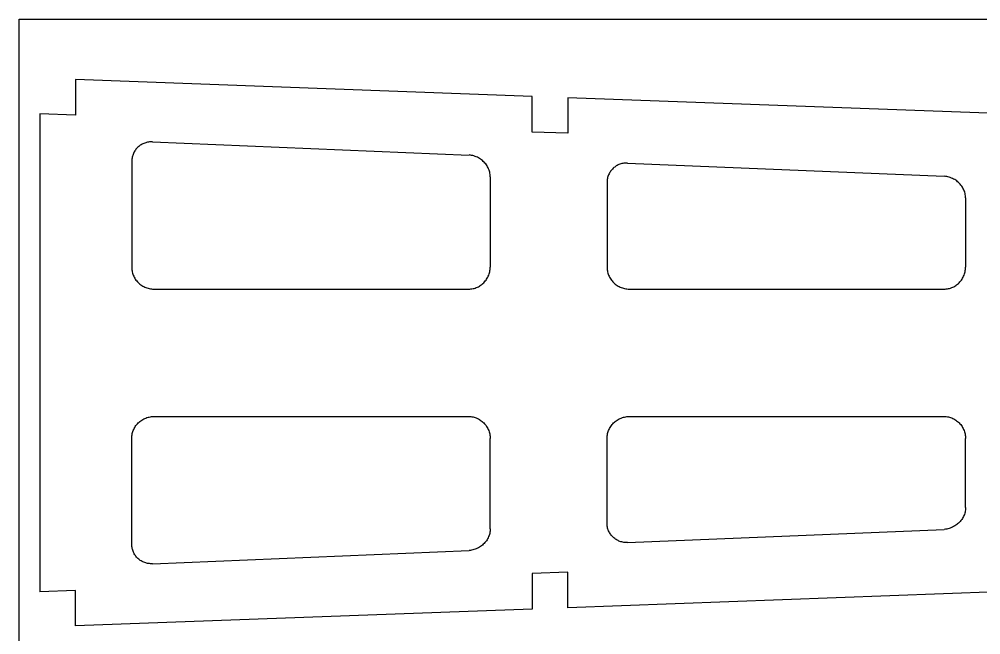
# Model space of a CAD drawing. Extents: x 0.2 to 70.7, y 1.4 to 13.9.
# Drawn here: x 0.26 to 7.01, y 5.77 to 10.1 of the extents above; entities that cross this region are included whole.
import ezdxf

# ---------------------------------------------------------------- set-up
doc = ezdxf.new("R2010")
doc.units = 0
doc.layers.get('0').update_dxf_attribs({"color": 9, "linetype": 'CONTINUOUS'})

msp = doc.modelspace()

# ---------------------------------------------------------------- linework, layer by layer
at = {"color": 7, "linetype": 'CONTINUOUS'}
for p, q in [((3.861, 9.5548), (0.6526, 9.6732)), ((0.6526, 9.6732), (0.6526, 9.4231)), ((3.861, 9.3048), (3.861, 9.5548)), ((7.1258, 9.4342), (4.111, 9.5455)), ((4.111, 9.5455), (4.111, 9.2956)), ((0.6526, 9.4231), (0.4026, 9.4324)), ((0.4026, 9.4324), (0.4026, 6.0737)), ((4.111, 9.2956), (3.861, 9.3048)), ((1.195, 9.2356), (3.4189, 9.1432)), ((1.0486, 9.1), (1.0486, 8.3527)), ((4.5314, 9.0866), (6.7553, 8.9942)), ((3.5663, 8.9904), (3.5663, 8.3554)), ((4.3874, 8.951), (4.3874, 8.3527)), ((6.9051, 8.8414), (6.9051, 8.3554)), ((1.2033, 8.2007), (3.4144, 8.2007)), ((4.5422, 8.2007), (6.7532, 8.2007)), ((1.2033, 7.3053), (3.4144, 7.3053)), ((4.5422, 7.3053), (6.7532, 7.3053)), ((1.0486, 6.406), (1.0486, 7.1534)), ((3.5663, 6.5157), (3.5663, 7.1506)), ((4.3875, 6.555), (4.3875, 7.1534)), ((6.9052, 6.6647), (6.9052, 7.1506)), ((4.5314, 6.4194), (6.7553, 6.5118)), ((1.195, 6.2704), (3.4189, 6.3628)), ((4.111, 6.2105), (3.861, 6.2012)), ((3.861, 6.2012), (3.861, 5.9513)), ((4.111, 5.9605), (4.111, 6.2105)), ((0.6526, 6.0829), (0.4026, 6.0737)), ((0.6526, 5.8328), (0.6526, 6.0829)), ((7.1258, 6.0719), (4.111, 5.9605)), ((3.861, 5.9513), (0.6526, 5.8328))]:
    msp.add_line(p, q, dxfattribs=at)
at = {"color": 7, "linetype": 'CONTINUOUS', "flags": 128}
msp.add_lwpolyline([(0.2581, 10.0976), (15.4726, 10.0976), (15.4726, 2.8108), (0.2581, 2.8108)], close=True, dxfattribs=at)
for points in [[(1.195, 9.2356), (1.1879, 9.2358), (1.1809, 9.2357), (1.1739, 9.2352), (1.1669, 9.2343), (1.16, 9.2331), (1.1531, 9.2316), (1.1463, 9.2297), (1.1397, 9.2275), (1.1331, 9.225), (1.1267, 9.2221), (1.1205, 9.219), (1.1144, 9.2155), (1.1085, 9.2117), (1.1028, 9.2076), (1.0973, 9.2033), (1.0921, 9.1987), (1.0871, 9.1938), (1.0824, 9.1887), (1.0779, 9.1834), (1.0737, 9.1778), (1.0698, 9.1721), (1.0662, 9.1661), (1.063, 9.16), (1.06, 9.1538), (1.0574, 9.1473), (1.0551, 9.1408), (1.0531, 9.1342), (1.0515, 9.1275), (1.0503, 9.1207), (1.0493, 9.1138), (1.0488, 9.1069), (1.0486, 9.1)], [(3.5663, 8.9904), (3.566, 8.9984), (3.5652, 9.0064), (3.564, 9.0144), (3.5624, 9.0223), (3.5603, 9.0301), (3.5578, 9.0378), (3.5549, 9.0453), (3.5515, 9.0527), (3.5478, 9.06), (3.5436, 9.067), (3.5391, 9.0738), (3.5342, 9.0804), (3.529, 9.0868), (3.5234, 9.0929), (3.5174, 9.0987), (3.5112, 9.1043), (3.5046, 9.1095), (3.4978, 9.1144), (3.4907, 9.119), (3.4834, 9.1232), (3.4759, 9.127), (3.4681, 9.1305), (3.4602, 9.1336), (3.4521, 9.1364), (3.4438, 9.1387), (3.4355, 9.1406), (3.427, 9.1422), (3.4185, 9.1433)], [(4.5314, 9.0866), (4.5245, 9.0868), (4.5175, 9.0867), (4.5105, 9.0862), (4.5036, 9.0853), (4.4968, 9.0841), (4.49, 9.0826), (4.4833, 9.0807), (4.4767, 9.0785), (4.4702, 9.076), (4.4638, 9.0731), (4.4576, 9.07), (4.4516, 9.0665), (4.4458, 9.0627), (4.4402, 9.0586), (4.4347, 9.0543), (4.4295, 9.0497), (4.4246, 9.0448), (4.4199, 9.0397), (4.4155, 9.0344), (4.4113, 9.0288), (4.4075, 9.0231), (4.4039, 9.0171), (4.4007, 9.011), (4.3978, 9.0048), (4.3952, 8.9984), (4.3929, 8.9918), (4.3909, 8.9852), (4.3893, 8.9785), (4.3881, 8.9717), (4.3872, 8.9648), (4.3867, 8.9579), (4.3865, 8.951)], [(6.9051, 8.8414), (6.9048, 8.8494), (6.904, 8.8574), (6.9028, 8.8654), (6.9012, 8.8733), (6.899, 8.8811), (6.8965, 8.8888), (6.8935, 8.8963), (6.8901, 8.9037), (6.8863, 8.911), (6.8821, 8.918), (6.8775, 8.9248), (6.8725, 8.9315), (6.8672, 8.9378), (6.8615, 8.9439), (6.8555, 8.9497), (6.8491, 8.9553), (6.8425, 8.9605), (6.8356, 8.9654), (6.8284, 8.97), (6.8209, 8.9742), (6.8132, 8.978), (6.8054, 8.9815), (6.7973, 8.9846), (6.7891, 8.9874), (6.7807, 8.9897), (6.7722, 8.9916), (6.7636, 8.9932), (6.755, 8.9943)], [(1.0486, 8.3527), (1.0488, 8.3448), (1.0494, 8.3369), (1.0505, 8.3291), (1.052, 8.3214), (1.0538, 8.3137), (1.0561, 8.3062), (1.0588, 8.2987), (1.0619, 8.2914), (1.0654, 8.2843), (1.0692, 8.2774), (1.0735, 8.2706), (1.078, 8.2641), (1.083, 8.2578), (1.0882, 8.2518), (1.0938, 8.246), (1.0996, 8.2406), (1.1058, 8.2354), (1.1122, 8.2305), (1.1189, 8.226), (1.1258, 8.2218), (1.1329, 8.218), (1.1402, 8.2145), (1.1477, 8.2114), (1.1553, 8.2087), (1.1631, 8.2064), (1.171, 8.2045), (1.179, 8.2029), (1.1871, 8.2018), (1.1952, 8.2011), (1.2033, 8.2007)], [(3.4144, 8.2007), (3.4222, 8.201), (3.4301, 8.2016), (3.4379, 8.2026), (3.4457, 8.2041), (3.4533, 8.206), (3.4609, 8.2083), (3.4683, 8.211), (3.4756, 8.2141), (3.4827, 8.2175), (3.4897, 8.2214), (3.4964, 8.2256), (3.5029, 8.2302), (3.5092, 8.2351), (3.5153, 8.2403), (3.521, 8.2459), (3.5265, 8.2518), (3.5316, 8.2579), (3.5365, 8.2643), (3.541, 8.271), (3.5452, 8.2779), (3.549, 8.285), (3.5525, 8.2923), (3.5556, 8.2998), (3.5583, 8.3075), (3.5606, 8.3152), (3.5626, 8.3231), (3.5641, 8.3311), (3.5652, 8.3392), (3.566, 8.3473), (3.5663, 8.3554)], [(4.3874, 8.3527), (4.3877, 8.3448), (4.3883, 8.337), (4.3893, 8.3291), (4.3908, 8.3214), (4.3927, 8.3137), (4.395, 8.3062), (4.3977, 8.2987), (4.4008, 8.2914), (4.4042, 8.2843), (4.4081, 8.2774), (4.4123, 8.2706), (4.4169, 8.2641), (4.4218, 8.2578), (4.4271, 8.2518), (4.4326, 8.246), (4.4385, 8.2406), (4.4446, 8.2354), (4.4511, 8.2306), (4.4577, 8.226), (4.4646, 8.2218), (4.4717, 8.218), (4.4791, 8.2145), (4.4865, 8.2114), (4.4942, 8.2087), (4.502, 8.2064), (4.5099, 8.2045), (4.5179, 8.2029), (4.5259, 8.2018), (4.534, 8.2011), (4.5422, 8.2007)], [(6.7532, 8.2007), (6.7611, 8.201), (6.769, 8.2016), (6.7768, 8.2026), (6.7845, 8.2041), (6.7922, 8.206), (6.7997, 8.2083), (6.8072, 8.211), (6.8145, 8.2141), (6.8216, 8.2175), (6.8285, 8.2214), (6.8353, 8.2256), (6.8418, 8.2302), (6.8481, 8.2351), (6.8541, 8.2403), (6.8599, 8.2459), (6.8653, 8.2518), (6.8705, 8.2579), (6.8753, 8.2643), (6.8799, 8.271), (6.884, 8.2779), (6.8879, 8.285), (6.8913, 8.2923), (6.8944, 8.2998), (6.8972, 8.3075), (6.8995, 8.3152), (6.9014, 8.3231), (6.903, 8.3311), (6.9041, 8.3392), (6.9048, 8.3473), (6.9051, 8.3554)], [(1.0486, 7.1534), (1.0488, 7.1612), (1.0494, 7.1691), (1.0505, 7.1769), (1.052, 7.1847), (1.0539, 7.1923), (1.0561, 7.1999), (1.0588, 7.2073), (1.0619, 7.2146), (1.0654, 7.2217), (1.0693, 7.2287), (1.0735, 7.2354), (1.078, 7.2419), (1.083, 7.2482), (1.0882, 7.2543), (1.0938, 7.26), (1.0996, 7.2655), (1.1058, 7.2706), (1.1122, 7.2755), (1.1189, 7.28), (1.1258, 7.2842), (1.1329, 7.288), (1.1402, 7.2915), (1.1477, 7.2946), (1.1553, 7.2973), (1.1631, 7.2996), (1.171, 7.3016), (1.179, 7.3031), (1.1871, 7.3043), (1.1952, 7.305), (1.2033, 7.3053)], [(3.4144, 7.3053), (3.4222, 7.3051), (3.4301, 7.3045), (3.4379, 7.3034), (3.4457, 7.3019), (3.4533, 7.3001), (3.4609, 7.2978), (3.4683, 7.2951), (3.4756, 7.292), (3.4827, 7.2885), (3.4897, 7.2847), (3.4964, 7.2804), (3.5029, 7.2759), (3.5092, 7.2709), (3.5153, 7.2657), (3.521, 7.2601), (3.5265, 7.2543), (3.5316, 7.2481), (3.5365, 7.2417), (3.541, 7.235), (3.5452, 7.2281), (3.549, 7.221), (3.5525, 7.2137), (3.5556, 7.2062), (3.5583, 7.1986), (3.5606, 7.1908), (3.5626, 7.1829), (3.5641, 7.1749), (3.5652, 7.1669), (3.566, 7.1588), (3.5663, 7.1506)], [(4.3875, 7.1534), (4.3877, 7.1612), (4.3883, 7.1691), (4.3893, 7.1769), (4.3908, 7.1847), (4.3927, 7.1923), (4.395, 7.1999), (4.3977, 7.2073), (4.4008, 7.2146), (4.4043, 7.2217), (4.4081, 7.2287), (4.4123, 7.2354), (4.4169, 7.2419), (4.4218, 7.2482), (4.4271, 7.2543), (4.4326, 7.26), (4.4385, 7.2655), (4.4446, 7.2706), (4.4511, 7.2755), (4.4577, 7.28), (4.4646, 7.2842), (4.4717, 7.288), (4.4791, 7.2915), (4.4865, 7.2946), (4.4942, 7.2973), (4.502, 7.2996), (4.5099, 7.3016), (4.5179, 7.3031), (4.5259, 7.3043), (4.534, 7.305), (4.5422, 7.3053)], [(6.7532, 7.3053), (6.7611, 7.3051), (6.769, 7.3045), (6.7768, 7.3034), (6.7845, 7.3019), (6.7922, 7.3001), (6.7997, 7.2978), (6.8072, 7.2951), (6.8145, 7.292), (6.8216, 7.2885), (6.8285, 7.2847), (6.8353, 7.2804), (6.8418, 7.2759), (6.8481, 7.2709), (6.8541, 7.2657), (6.8599, 7.2601), (6.8653, 7.2543), (6.8705, 7.2481), (6.8753, 7.2417), (6.8799, 7.235), (6.884, 7.2281), (6.8879, 7.221), (6.8913, 7.2137), (6.8944, 7.2062), (6.8972, 7.1986), (6.8995, 7.1908), (6.9014, 7.1829), (6.903, 7.1749), (6.9041, 7.1669), (6.9048, 7.1588), (6.9052, 7.1506)], [(6.9052, 6.6647), (6.9048, 6.6566), (6.9041, 6.6486), (6.9028, 6.6407), (6.9012, 6.6328), (6.899, 6.625), (6.8965, 6.6173), (6.8935, 6.6097), (6.8901, 6.6023), (6.8863, 6.5951), (6.8821, 6.588), (6.8775, 6.5812), (6.8725, 6.5746), (6.8672, 6.5682), (6.8615, 6.5621), (6.8555, 6.5563), (6.8491, 6.5508), (6.8425, 6.5455), (6.8356, 6.5406), (6.8284, 6.5361), (6.8209, 6.5319), (6.8132, 6.528), (6.8054, 6.5245), (6.7973, 6.5214), (6.7891, 6.5187), (6.7807, 6.5163), (6.7722, 6.5144), (6.7636, 6.5129), (6.755, 6.5118)], [(4.5314, 6.4194), (4.5245, 6.4192), (4.5175, 6.4194), (4.5105, 6.4199), (4.5036, 6.4207), (4.4968, 6.4219), (4.49, 6.4234), (4.4833, 6.4253), (4.4767, 6.4275), (4.4702, 6.43), (4.4638, 6.4329), (4.4576, 6.4361), (4.4516, 6.4396), (4.4458, 6.4433), (4.4402, 6.4474), (4.4347, 6.4517), (4.4296, 6.4564), (4.4246, 6.4612), (4.4199, 6.4663), (4.4155, 6.4717), (4.4113, 6.4772), (4.4075, 6.483), (4.4039, 6.4889), (4.4007, 6.495), (4.3978, 6.5013), (4.3952, 6.5077), (4.3929, 6.5142), (4.3909, 6.5209), (4.3894, 6.5276), (4.3881, 6.5344), (4.3872, 6.5412), (4.3867, 6.5481), (4.3865, 6.555)], [(3.5663, 6.5157), (3.566, 6.5076), (3.5652, 6.4996), (3.564, 6.4917), (3.5624, 6.4838), (3.5603, 6.476), (3.5578, 6.4683), (3.5549, 6.4607), (3.5515, 6.4533), (3.5478, 6.4461), (3.5436, 6.439), (3.5391, 6.4322), (3.5342, 6.4256), (3.529, 6.4192), (3.5234, 6.4131), (3.5174, 6.4073), (3.5112, 6.4018), (3.5046, 6.3966), (3.4978, 6.3917), (3.4907, 6.3871), (3.4834, 6.3829), (3.4759, 6.379), (3.4681, 6.3755), (3.4602, 6.3724), (3.4521, 6.3697), (3.4438, 6.3673), (3.4355, 6.3654), (3.427, 6.3639), (3.4185, 6.3628)], [(1.195, 6.2704), (1.188, 6.2702), (1.1809, 6.2704), (1.1739, 6.2709), (1.1669, 6.2717), (1.16, 6.2729), (1.1531, 6.2744), (1.1463, 6.2763), (1.1397, 6.2785), (1.1331, 6.2811), (1.1267, 6.2839), (1.1205, 6.2871), (1.1144, 6.2906), (1.1085, 6.2943), (1.1028, 6.2984), (1.0973, 6.3028), (1.0921, 6.3074), (1.0871, 6.3122), (1.0824, 6.3173), (1.0779, 6.3227), (1.0737, 6.3282), (1.0698, 6.334), (1.0662, 6.3399), (1.063, 6.346), (1.06, 6.3523), (1.0574, 6.3587), (1.0551, 6.3652), (1.0531, 6.3719), (1.0515, 6.3786), (1.0503, 6.3854), (1.0493, 6.3922), (1.0488, 6.3991), (1.0486, 6.406)]]:
    msp.add_lwpolyline(points, dxfattribs=at)

doc.saveas('drawing.dxf')
